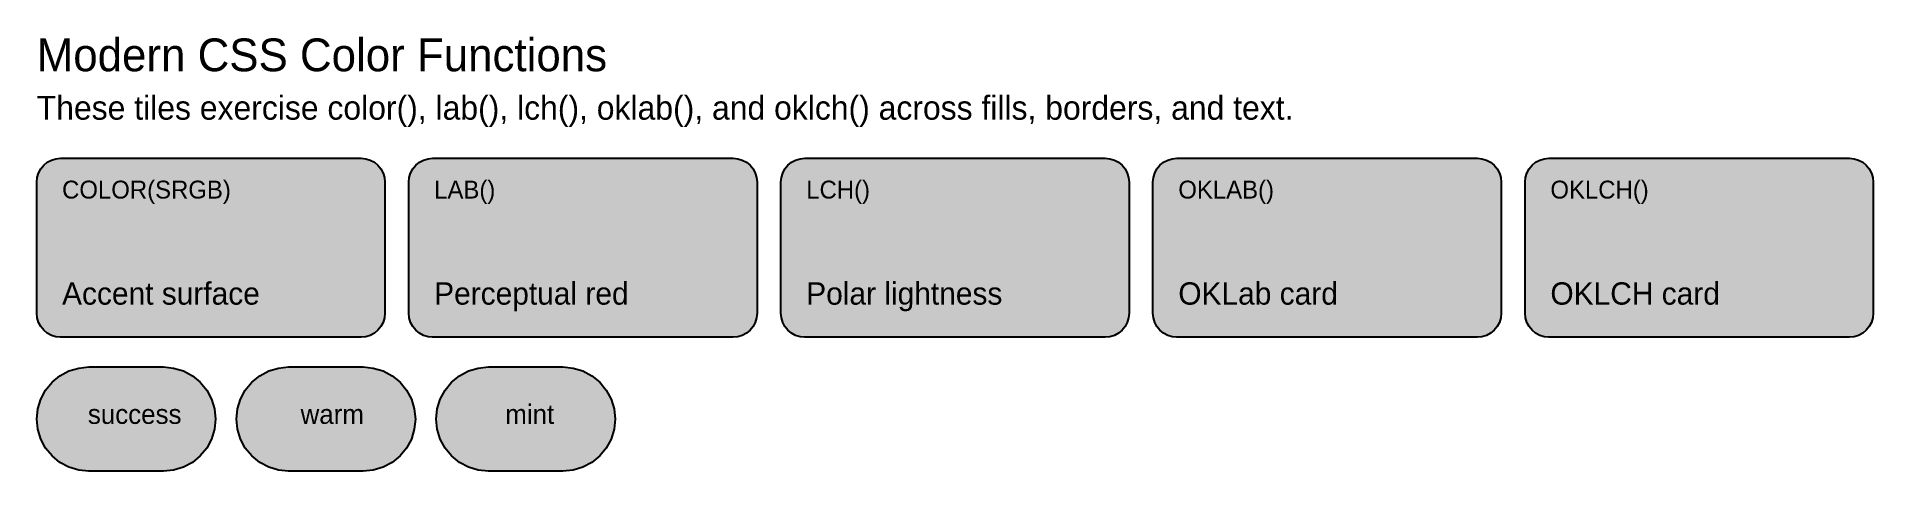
# Model space of a CAD drawing. Extents: x 24 to 1256, y 25 to 316.
import ezdxf

# ---------------------------------------------------------------- set-up
doc = ezdxf.new("R2010")
doc.units = 0

msp = doc.modelspace()

# ---------------------------------------------------------------- hatches: boundary and pattern name
at = {"true_color": 0xff523d}
msp.add_hatch(color=256, dxfattribs=at).paths.add_polyline_path([(40, 234.6), (241.6, 234.6), (241.6, 234.6), (244.7, 234.3), (247.7, 233.4), (250.5, 231.9), (252.9, 229.9), (254.9, 227.5), (256.4, 224.7), (257.3, 221.7), (257.6, 218.6), (257.6, 130.6), (257.6, 130.6), (257.3, 127.5), (256.4, 124.5), (254.9, 121.7), (252.9, 119.3), (250.5, 117.3), (247.7, 115.8), (244.7, 114.9), (241.6, 114.6), (40, 114.6), (40, 114.6), (36.9, 114.9), (33.9, 115.8), (31.1, 117.3), (28.7, 119.3), (26.7, 121.7), (25.2, 124.5), (24.3, 127.5), (24, 130.6), (24, 218.6), (24, 218.6), (24.3, 221.7), (25.2, 224.7), (26.7, 227.5), (28.7, 229.9), (31.1, 231.9), (33.9, 233.4), (36.9, 234.3), (40, 234.6)], flags=0)
at = {"true_color": 0xff0000}
for points in [[(289.6, 234.6), (491.2, 234.6), (491.2, 234.6), (494.3, 234.3), (497.3, 233.4), (500.1, 231.9), (502.5, 229.9), (504.5, 227.5), (506, 224.7), (506.9, 221.7), (507.2, 218.6), (507.2, 130.6), (507.2, 130.6), (506.9, 127.5), (506, 124.5), (504.5, 121.7), (502.5, 119.3), (500.1, 117.3), (497.3, 115.8), (494.3, 114.9), (491.2, 114.6), (289.6, 114.6), (289.6, 114.6), (286.5, 114.9), (283.5, 115.8), (280.7, 117.3), (278.3, 119.3), (276.3, 121.7), (274.8, 124.5), (273.9, 127.5), (273.6, 130.6), (273.6, 218.6), (273.6, 218.6), (273.9, 221.7), (274.8, 224.7), (276.3, 227.5), (278.3, 229.9), (280.7, 231.9), (283.5, 233.4), (286.5, 234.3), (289.6, 234.6)], [(539.2, 234.6), (740.8, 234.6), (740.8, 234.6), (743.9, 234.3), (746.9, 233.4), (749.7, 231.9), (752.1, 229.9), (754.1, 227.5), (755.6, 224.7), (756.5, 221.7), (756.8, 218.6), (756.8, 130.6), (756.8, 130.6), (756.5, 127.5), (755.6, 124.5), (754.1, 121.7), (752.1, 119.3), (749.7, 117.3), (746.9, 115.8), (743.9, 114.9), (740.8, 114.6), (539.2, 114.6), (539.2, 114.6), (536.1, 114.9), (533.1, 115.8), (530.3, 117.3), (527.9, 119.3), (525.9, 121.7), (524.4, 124.5), (523.5, 127.5), (523.2, 130.6), (523.2, 218.6), (523.2, 218.6), (523.5, 221.7), (524.4, 224.7), (525.9, 227.5), (527.9, 229.9), (530.3, 231.9), (533.1, 233.4), (536.1, 234.3), (539.2, 234.6)], [(788.8, 234.6), (990.4, 234.6), (990.4, 234.6), (993.5, 234.3), (996.5, 233.4), (999.3, 231.9), (1001.7, 229.9), (1003.7, 227.5), (1005.2, 224.7), (1006.1, 221.7), (1006.4, 218.6), (1006.4, 130.6), (1006.4, 130.6), (1006.1, 127.5), (1005.2, 124.5), (1003.7, 121.7), (1001.7, 119.3), (999.3, 117.3), (996.5, 115.8), (993.5, 114.9), (990.4, 114.6), (788.8, 114.6), (788.8, 114.6), (785.7, 114.9), (782.7, 115.8), (779.9, 117.3), (777.5, 119.3), (775.5, 121.7), (774, 124.5), (773.1, 127.5), (772.8, 130.6), (772.8, 218.6), (772.8, 218.6), (773.1, 221.7), (774, 224.7), (775.5, 227.5), (777.5, 229.9), (779.9, 231.9), (782.7, 233.4), (785.7, 234.3), (788.8, 234.6)], [(1038.4, 234.6), (1240, 234.6), (1240, 234.6), (1243.1, 234.3), (1246.1, 233.4), (1248.9, 231.9), (1251.3, 229.9), (1253.3, 227.5), (1254.8, 224.7), (1255.7, 221.7), (1256, 218.6), (1256, 130.6), (1256, 130.6), (1255.7, 127.5), (1254.8, 124.5), (1253.3, 121.7), (1251.3, 119.3), (1248.9, 117.3), (1246.1, 115.8), (1243.1, 114.9), (1240, 114.6), (1038.4, 114.6), (1038.4, 114.6), (1035.3, 114.9), (1032.3, 115.8), (1029.5, 117.3), (1027.1, 119.3), (1025.1, 121.7), (1023.6, 124.5), (1022.7, 127.5), (1022.4, 130.6), (1022.4, 218.6), (1022.4, 218.6), (1022.7, 221.7), (1023.6, 224.7), (1025.1, 227.5), (1027.1, 229.9), (1029.5, 231.9), (1032.3, 233.4), (1035.3, 234.3), (1038.4, 234.6)]]:
    msp.add_hatch(color=256, dxfattribs=at).paths.add_polyline_path(points, flags=0)
at = {"true_color": 0x2ea859}
msp.add_hatch(color=256, dxfattribs=at).paths.add_polyline_path([(59, 94.6), (109, 94.6), (109, 94.6), (115.8, 93.9), (122.4, 91.9), (128.4, 88.7), (133.7, 84.4), (138.1, 79.1), (141.3, 73), (143.3, 66.4), (144, 59.6), (144, 59.6), (144, 59.6), (143.3, 52.8), (141.3, 46.2), (138.1, 40.2), (133.7, 34.9), (128.4, 30.5), (122.4, 27.3), (115.8, 25.3), (109, 24.6), (59, 24.6), (59, 24.6), (52.2, 25.3), (45.6, 27.3), (39.6, 30.5), (34.3, 34.9), (29.9, 40.2), (26.7, 46.2), (24.7, 52.8), (24, 59.6), (24, 59.6), (24, 59.6), (24.7, 66.4), (26.7, 73), (29.9, 79.1), (34.3, 84.4), (39.6, 88.7), (45.6, 91.9), (52.2, 93.9), (59, 94.6)], flags=0)
at = {"true_color": 0xb1af32}
msp.add_hatch(color=256, dxfattribs=at).paths.add_polyline_path([(193, 94.6), (243, 94.6), (243, 94.6), (249.8, 93.9), (256.4, 91.9), (262.4, 88.7), (267.7, 84.4), (272.1, 79.1), (275.3, 73), (277.3, 66.4), (278, 59.6), (278, 59.6), (278, 59.6), (277.3, 52.8), (275.3, 46.2), (272.1, 40.2), (267.7, 34.9), (262.4, 30.5), (256.4, 27.3), (249.8, 25.3), (243, 24.6), (193, 24.6), (193, 24.6), (186.2, 25.3), (179.6, 27.3), (173.6, 30.5), (168.3, 34.9), (163.9, 40.2), (160.7, 46.2), (158.7, 52.8), (158, 59.6), (158, 59.6), (158, 59.6), (158.7, 66.4), (160.7, 73), (163.9, 79.1), (168.3, 84.4), (173.6, 88.7), (179.6, 91.9), (186.2, 93.9), (193, 94.6)], flags=0)
at = {"true_color": 0xbad074}
msp.add_hatch(color=256, dxfattribs=at).paths.add_polyline_path([(327, 94.6), (377, 94.6), (377, 94.6), (383.8, 93.9), (390.4, 91.9), (396.4, 88.7), (401.7, 84.4), (406.1, 79.1), (409.3, 73), (411.3, 66.4), (412, 59.6), (412, 59.6), (412, 59.6), (411.3, 52.8), (409.3, 46.2), (406.1, 40.2), (401.7, 34.9), (396.4, 30.5), (390.4, 27.3), (383.8, 25.3), (377, 24.6), (327, 24.6), (327, 24.6), (320.2, 25.3), (313.6, 27.3), (307.6, 30.5), (302.3, 34.9), (297.9, 40.2), (294.7, 46.2), (292.7, 52.8), (292, 59.6), (292, 59.6), (292, 59.6), (292.7, 66.4), (294.7, 73), (297.9, 79.1), (302.3, 84.4), (307.6, 88.7), (313.6, 91.9), (320.2, 93.9), (327, 94.6)], flags=0)

# ---------------------------------------------------------------- linework, layer by layer
at = {"true_color": 0x262626}
for points in [[(40, 234.6), (241.6, 234.6), (241.6, 234.6), (244.7, 234.3), (247.7, 233.4), (250.5, 231.9), (252.9, 229.9), (254.9, 227.5), (256.4, 224.7), (257.3, 221.7), (257.6, 218.6), (257.6, 130.6), (257.6, 130.6), (257.3, 127.5), (256.4, 124.5), (254.9, 121.7), (252.9, 119.3), (250.5, 117.3), (247.7, 115.8), (244.7, 114.9), (241.6, 114.6), (40, 114.6), (40, 114.6), (36.9, 114.9), (33.9, 115.8), (31.1, 117.3), (28.7, 119.3), (26.7, 121.7), (25.2, 124.5), (24.3, 127.5), (24, 130.6), (24, 218.6), (24, 218.6), (24.3, 221.7), (25.2, 224.7), (26.7, 227.5), (28.7, 229.9), (31.1, 231.9), (33.9, 233.4), (36.9, 234.3), (40, 234.6)], [(289.6, 234.6), (491.2, 234.6), (491.2, 234.6), (494.3, 234.3), (497.3, 233.4), (500.1, 231.9), (502.5, 229.9), (504.5, 227.5), (506, 224.7), (506.9, 221.7), (507.2, 218.6), (507.2, 130.6), (507.2, 130.6), (506.9, 127.5), (506, 124.5), (504.5, 121.7), (502.5, 119.3), (500.1, 117.3), (497.3, 115.8), (494.3, 114.9), (491.2, 114.6), (289.6, 114.6), (289.6, 114.6), (286.5, 114.9), (283.5, 115.8), (280.7, 117.3), (278.3, 119.3), (276.3, 121.7), (274.8, 124.5), (273.9, 127.5), (273.6, 130.6), (273.6, 218.6), (273.6, 218.6), (273.9, 221.7), (274.8, 224.7), (276.3, 227.5), (278.3, 229.9), (280.7, 231.9), (283.5, 233.4), (286.5, 234.3), (289.6, 234.6)], [(539.2, 234.6), (740.8, 234.6), (740.8, 234.6), (743.9, 234.3), (746.9, 233.4), (749.7, 231.9), (752.1, 229.9), (754.1, 227.5), (755.6, 224.7), (756.5, 221.7), (756.8, 218.6), (756.8, 130.6), (756.8, 130.6), (756.5, 127.5), (755.6, 124.5), (754.1, 121.7), (752.1, 119.3), (749.7, 117.3), (746.9, 115.8), (743.9, 114.9), (740.8, 114.6), (539.2, 114.6), (539.2, 114.6), (536.1, 114.9), (533.1, 115.8), (530.3, 117.3), (527.9, 119.3), (525.9, 121.7), (524.4, 124.5), (523.5, 127.5), (523.2, 130.6), (523.2, 218.6), (523.2, 218.6), (523.5, 221.7), (524.4, 224.7), (525.9, 227.5), (527.9, 229.9), (530.3, 231.9), (533.1, 233.4), (536.1, 234.3), (539.2, 234.6)], [(788.8, 234.6), (990.4, 234.6), (990.4, 234.6), (993.5, 234.3), (996.5, 233.4), (999.3, 231.9), (1001.7, 229.9), (1003.7, 227.5), (1005.2, 224.7), (1006.1, 221.7), (1006.4, 218.6), (1006.4, 130.6), (1006.4, 130.6), (1006.1, 127.5), (1005.2, 124.5), (1003.7, 121.7), (1001.7, 119.3), (999.3, 117.3), (996.5, 115.8), (993.5, 114.9), (990.4, 114.6), (788.8, 114.6), (788.8, 114.6), (785.7, 114.9), (782.7, 115.8), (779.9, 117.3), (777.5, 119.3), (775.5, 121.7), (774, 124.5), (773.1, 127.5), (772.8, 130.6), (772.8, 218.6), (772.8, 218.6), (773.1, 221.7), (774, 224.7), (775.5, 227.5), (777.5, 229.9), (779.9, 231.9), (782.7, 233.4), (785.7, 234.3), (788.8, 234.6)], [(1038.4, 234.6), (1240, 234.6), (1240, 234.6), (1243.1, 234.3), (1246.1, 233.4), (1248.9, 231.9), (1251.3, 229.9), (1253.3, 227.5), (1254.8, 224.7), (1255.7, 221.7), (1256, 218.6), (1256, 130.6), (1256, 130.6), (1255.7, 127.5), (1254.8, 124.5), (1253.3, 121.7), (1251.3, 119.3), (1248.9, 117.3), (1246.1, 115.8), (1243.1, 114.9), (1240, 114.6), (1038.4, 114.6), (1038.4, 114.6), (1035.3, 114.9), (1032.3, 115.8), (1029.5, 117.3), (1027.1, 119.3), (1025.1, 121.7), (1023.6, 124.5), (1022.7, 127.5), (1022.4, 130.6), (1022.4, 218.6), (1022.4, 218.6), (1022.7, 221.7), (1023.6, 224.7), (1025.1, 227.5), (1027.1, 229.9), (1029.5, 231.9), (1032.3, 233.4), (1035.3, 234.3), (1038.4, 234.6)]]:
    msp.add_lwpolyline(points, close=True, dxfattribs=at)
at = {"true_color": 0x000000}
for points in [[(59, 94.6), (109, 94.6), (109, 94.6), (115.8, 93.9), (122.4, 91.9), (128.4, 88.7), (133.7, 84.4), (138.1, 79.1), (141.3, 73), (143.3, 66.4), (144, 59.6), (144, 59.6), (144, 59.6), (143.3, 52.8), (141.3, 46.2), (138.1, 40.2), (133.7, 34.9), (128.4, 30.5), (122.4, 27.3), (115.8, 25.3), (109, 24.6), (59, 24.6), (59, 24.6), (52.2, 25.3), (45.6, 27.3), (39.6, 30.5), (34.3, 34.9), (29.9, 40.2), (26.7, 46.2), (24.7, 52.8), (24, 59.6), (24, 59.6), (24, 59.6), (24.7, 66.4), (26.7, 73), (29.9, 79.1), (34.3, 84.4), (39.6, 88.7), (45.6, 91.9), (52.2, 93.9), (59, 94.6)], [(193, 94.6), (243, 94.6), (243, 94.6), (249.8, 93.9), (256.4, 91.9), (262.4, 88.7), (267.7, 84.4), (272.1, 79.1), (275.3, 73), (277.3, 66.4), (278, 59.6), (278, 59.6), (278, 59.6), (277.3, 52.8), (275.3, 46.2), (272.1, 40.2), (267.7, 34.9), (262.4, 30.5), (256.4, 27.3), (249.8, 25.3), (243, 24.6), (193, 24.6), (193, 24.6), (186.2, 25.3), (179.6, 27.3), (173.6, 30.5), (168.3, 34.9), (163.9, 40.2), (160.7, 46.2), (158.7, 52.8), (158, 59.6), (158, 59.6), (158, 59.6), (158.7, 66.4), (160.7, 73), (163.9, 79.1), (168.3, 84.4), (173.6, 88.7), (179.6, 91.9), (186.2, 93.9), (193, 94.6)], [(327, 94.6), (377, 94.6), (377, 94.6), (383.8, 93.9), (390.4, 91.9), (396.4, 88.7), (401.7, 84.4), (406.1, 79.1), (409.3, 73), (411.3, 66.4), (412, 59.6), (412, 59.6), (412, 59.6), (411.3, 52.8), (409.3, 46.2), (406.1, 40.2), (401.7, 34.9), (396.4, 30.5), (390.4, 27.3), (383.8, 25.3), (377, 24.6), (327, 24.6), (327, 24.6), (320.2, 25.3), (313.6, 27.3), (307.6, 30.5), (302.3, 34.9), (297.9, 40.2), (294.7, 46.2), (292.7, 52.8), (292, 59.6), (292, 59.6), (292, 59.6), (292.7, 66.4), (294.7, 73), (297.9, 79.1), (302.3, 84.4), (307.6, 88.7), (313.6, 91.9), (320.2, 93.9), (327, 94.6)]]:
    msp.add_lwpolyline(points, close=True, dxfattribs=at)

# ---------------------------------------------------------------- texts
at = {"true_color": 0x1f2937}
for s, height, p in [('Modern CSS Color Functions', 22, (24, 293)), ('These tiles exercise color(), lab(), lch(), oklab(), and oklch() across fills, borders, and text.', 16, (24, 260.5))]:
    msp.add_text(s, height=height, dxfattribs=at).set_placement(p)
at = {"true_color": 0xffffff}
for s, height, p in [('COLOR(SRGB)', 12, (41, 207.6)), ('LAB()', 12, (290.6, 207.6)), ('LCH()', 12, (540.2, 207.6)), ('OKLAB()', 12, (789.8, 207.6)), ('OKLCH()', 12, (1039.4, 207.6)), ('Accent surface', 15, (41, 136.4)), ('Perceptual red', 15, (290.6, 136.4)), ('Polar lightness', 15, (540.2, 136.4)), ('OKLab card', 15, (789.8, 136.4)), ('OKLCH card', 15, (1039.4, 136.4)), ('success', 13, (58.3, 56.4))]:
    msp.add_text(s, height=height, dxfattribs=at).set_placement(p)
at = {"true_color": 0x101010}
msp.add_text('warm', height=13, dxfattribs=at).set_placement((201, 56.4))
at = {"true_color": 0x102014}
msp.add_text('mint', height=13, dxfattribs=at).set_placement((338.3, 56.4))

doc.saveas('drawing.dxf')
